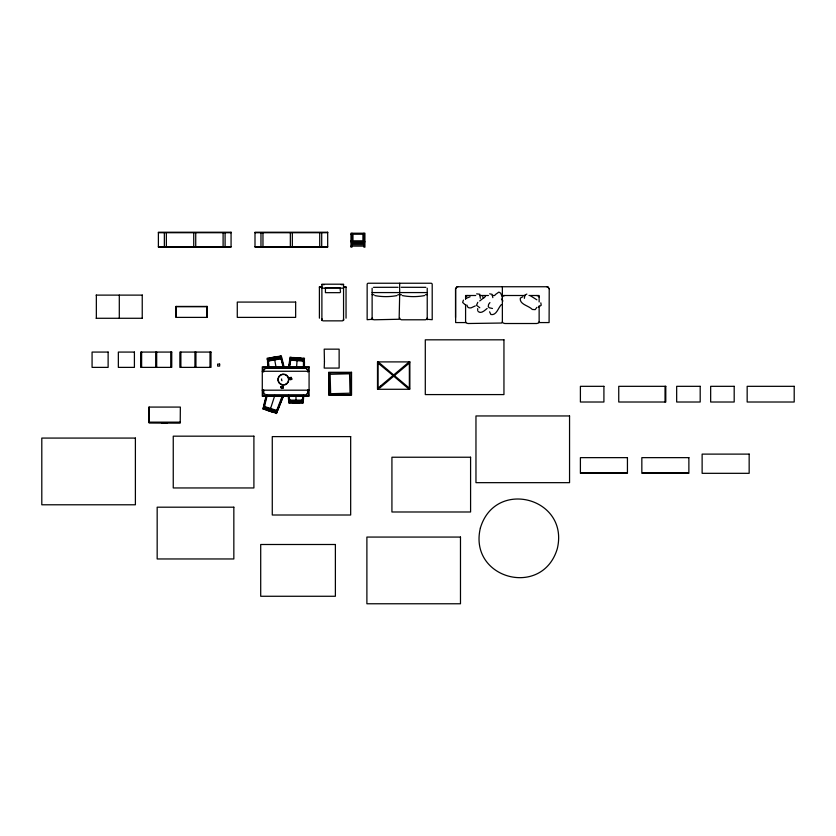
<?xml version="1.0" encoding="UTF-8"?>
<svg xmlns="http://www.w3.org/2000/svg" width="836" height="836" viewBox="0 0 836 836"><rect width="100%" height="100%" fill="white"/><g stroke="black" fill="none" stroke-linecap="round" stroke-linejoin="round"><path stroke-width="1.25" d="M303.447 367.694L303.468 361.685M303.949 367.725L303.97 361.716M304.419 366.973L304.471 361.758L303.228 361.664L303.478 358.142L304.482 358.216L304.22 361.737M304.011 367.359L304.105 359.835M294.439 359.24L295.432 359.271L294.439 359.24L294.523 357.944L295.505 358.226L294.523 357.944M293.258 402.638L294.262 402.43L293.258 402.638L293.269 401.343L294.262 401.374L294.251 402.67M293.269 401.343L294.262 401.374M492.832 297.658L492.09 294.314L489.666 293.844M303.04 400.35L303.343 395.292M303.708 395.658L303.458 399.566L302.214 399.566L302.214 403.098L303.207 403.098L303.207 399.566M302.465 399.566L302.705 395.971M302.956 399.566L303.207 395.971M289.82 360.682L290.082 357.16L291.074 357.233L290.813 360.755L289.57 360.661L288.681 367.129M289.193 366.272L290.719 358.686M295.432 359.271L295.516 357.975M296.592 367.035L297.125 359.72M298.87 359.522L298.974 358.236L299.967 358.341L299.863 359.637L298.87 359.522L299.863 359.637M298.974 358.236L299.967 358.341M477.68 308.599L477.711 310.574M321.891 319.3L322.017 320.522M289.204 366.189L290.217 358.654M321.891 318.84L322.017 320.052M289.047 367.84L290.071 360.692M289.538 367.871L290.562 360.734M480.334 298.306L479.78 294.241L476.625 293.875M264.124 405.784L266.747 395.282M264.594 405.93L267.217 395.438M266.235 395.512L263.643 405.627L264.834 406.014L263.737 409.368L262.797 409.065L263.883 405.7M263.539 407.581L266.35 396.692M271.439 411.427L272.4 411.699L271.439 411.427L271.825 410.194L272.724 410.706L271.825 410.194M536.89 307.366L535.186 309.644L532.302 309.466C528.801 305.61 519.302 304.534 520.295 298.118L522.918 296.717M267.206 410.016L267.614 408.783L268.544 409.128L268.137 410.351L267.206 410.016L268.137 410.351M270.289 409.358L274.825 395.397M272.4 411.699L272.787 410.466M282.902 387.298L281.836 388.071L281.889 386.681M282.965 387.935L282.422 386.274L281.209 386.66L281.209 387.935L282.965 387.935L281.345 387.841M276.789 411.887L283.32 395.846M277.615 410.162L276.528 413.527L275.577 413.214L276.664 409.859L277.855 410.246L283.634 395.679M282.14 396.243L276.904 409.933M289.956 377.956L289.758 378.551L290.437 377.517M291.43 378.551L290.573 379.178M291.513 379.095L291.513 378.008M267.614 408.783L268.544 409.128M276.747 412.033L282.767 396.713L277.374 410.089M399.671 294.92L399.138 319.258L373.943 319.791L372.657 319.258L372.125 317.973M399.671 317.973L400.204 319.258L401.499 319.791L425.399 319.791L426.694 319.258L427.227 317.973M343.429 320.052L343.554 318.84M343.429 320.522L343.554 319.3M465.589 297.125L466.31 295.986L468.024 295.505M465.589 321.891L466.31 323.03L468.024 323.511L501.652 323.03L502.363 321.891L502.363 297.125L503.084 295.986L504.798 295.505M539.136 321.891L538.426 323.03L536.712 323.511L504.798 323.511L503.084 323.03L502.363 321.891M501.412 304.544C498.162 307.732 496.574 315.684 490.878 314.524L489.593 311.807M477.795 302.308L476.52 305.286L479.791 307.752M489.938 302.601L488.6 304.398L488.245 306.624L489.227 307.742L492.467 308.494M393.892 375.249L393.411 375.824L379.042 363.932L379.68 363.169L381.477 364.674L408.313 387.267L407.675 388.029L393.463 375.939L393.944 375.364M408.971 389.106L409.609 388.343L409.117 387.935M463.426 300.093L462.632 302.454L465.182 304.732M426.684 319.258L432.202 319.707L432.202 284.397A1.16 1.16 0 0 0 431.042 283.237L368.31 283.237A1.16 1.16 0 0 0 367.15 284.397L367.15 319.707L372.657 319.258M495.215 294.69L498.862 292.088L500.659 293.133L501.527 295.202M456.801 287.02L455.641 288.786L455.641 322.571L465.589 322.571L465.589 304.534M378.666 387.57L377.747 388.343L378.394 389.106M408.48 362.49L408.971 362.082L409.609 362.845L409.117 363.252M485.434 296.508L479.707 300.95M487.148 308.421C484.775 310.323 481.212 314.169 478.098 311.546M291.43 379.032L290.144 379.001M475.297 305.913L471.002 307.888L468.965 307.847L467.648 306.99L466.906 305.046M470.104 296.79L465.568 298.567M538.332 307.146L541.205 305.297L540.829 302.862M457.961 286.748L456.675 287.02L455.515 288.786L455.515 317.492M271.836 359.208L271.595 357.933L272.567 357.724L272.808 358.989L271.784 358.957L272.755 358.748L272.567 357.724M272.62 357.965L271.595 357.933M396.995 295.589C389.733 296.968 382.073 296.968 374.81 295.589M424.542 295.589C417.279 296.968 409.619 296.968 402.356 295.589M273.811 357.724L274.793 357.547M267.269 359.24L268.251 359.062A77.915 77.382 -10.1 0 1 280.509 356.92L281.481 356.7M267.604 359.679L267.917 362.333M273.947 358.508L274.929 358.33M283.707 367.088L280.833 357.327L283.717 367.15M281.669 357.735L268.44 360.097A77.915 77.382 -10.1 0 1 280.697 357.954M268.513 360.515L280.76 358.33M268.596 361.006L280.854 358.822M373.462 287.333L398.114 287.291M372.125 292.569L427.227 292.569M401.499 294.732L397.852 294.732M427.227 294.596L425.399 294.732M275.985 357.108L276.967 356.972L277.186 358.247L276.204 358.393L276.016 357.359L276.967 356.972M326.301 287.992L339.144 287.992M308.338 246.954L311.473 246.986M308.38 247.331L309.101 246.881M297.71 401.374C300.281 401.719 296.404 400.862 297.72 402.67L298.713 402.638L298.713 401.343M401.228 287.291L425.89 287.333M526.868 294.084L524.904 295.045L524.36 298.358M158.391 232.721L231.07 232.721M255.001 232.721L327.681 232.721M350.974 234.226L351.966 234.226M350.974 240.904L351.966 240.904M350.974 241.813L364.914 241.813M352.97 242.262L362.928 242.262M351.966 243.443L363.921 243.443M351.966 244.729L363.921 244.729M351.966 246.108L363.921 246.108M350.974 246.16L351.966 246.16M158.391 246.662L231.07 246.662M255.001 246.662L327.681 246.662M321.891 284.648L324.378 284.648M341.057 284.648L343.554 284.648M321.891 286.696L319.404 286.696L319.404 318.182M343.554 286.696L346.041 286.696L346.041 318.182M457.835 286.748L546.901 286.748M319.404 287.333L321.891 287.333M343.554 287.333L346.041 287.333M321.891 288.159L325.026 288.159M340.419 288.159L343.554 288.159M96.14 295.118L142.444 295.118M475.736 295.505L465.589 295.505L465.589 299.372M479.54 295.505L488.423 295.505M492.226 295.505L494.828 295.505M525.217 295.505L502.363 295.505L502.363 286.602M529 295.505L539.136 295.505L539.136 301.953M176.354 306.676L206.722 306.676M96.14 318.276L142.444 318.276M322.863 320.857L342.572 320.857M262.18 371.268L309.174 371.268M291.085 379.513L290.029 379.095M281.889 387.925L282.746 387.298L282.296 386.681M262.18 390.182L309.174 390.182M289.768 400.13L302.214 400.13M289.768 400.632L302.214 400.632M295.505 401.656L296.498 401.656M288.765 402.106L289.768 402.106A77.915 77.382 0 0 0 302.214 402.074L303.207 402.106M295.505 402.461L296.498 402.461M149.101 422.149L180.221 422.149M180.346 422.765L148.975 422.765L148.975 407.08L180.346 407.08L180.221 422.765L149.101 422.64L149.101 407.08M162.027 423.089L167.294 423.089M581.145 472.831L603.425 472.831M604.418 472.831L626.697 472.831M642.581 472.831L664.86 472.831M665.853 472.831L688.132 472.831M373.943 294.732L372.125 294.596M296.717 358.289L297.71 358.362M290.008 358.142L291.001 358.216M303.416 359.125L304.409 359.198M296.665 359.083L297.658 359.156M289.925 359.187L303.332 360.17M290.886 359.689L303.301 360.598M290.855 360.18L303.269 361.1M546.775 286.748L548.061 287.02L549.221 288.786L549.095 322.571L539.136 322.571L539.136 305.819M536.712 295.505L538.426 295.986L539.136 297.125M264.657 406.557L276.497 410.403M264.5 407.027L276.34 410.873M277.155 411.584L264.364 407.435A77.915 77.382 18 0 0 276.214 411.239M269.641 409.776L270.592 410.079M263.1 408.125L264.04 408.428M276.831 412.587L275.88 412.273A77.915 77.382 18 0 1 264.061 408.396M269.401 410.539L270.341 410.842M482.351 296.78L484.065 297.773M536.879 299.821L530.745 295.954M291.106 377.517L291.649 379.189L289.893 379.189M291.304 378.165L290.573 377.924L290.238 378.938M282.913 386.702L281.805 386.431L281.439 387.779M378.875 362.49L378.394 362.082L377.747 362.845L378.666 363.618M547.935 287.02L549.095 288.786M501.454 299.006L502.938 301.012M393.463 375.249L393.944 375.824M393.411 375.364L393.892 375.939M501.652 295.986L502.363 297.125M281.074 387.298L281.272 387.894M281.68 359.25L283.728 367.412M281.199 359.344L283.237 367.506M284.344 368.039L282.171 359.166L280.948 359.386L280.332 355.906L281.314 355.728L281.931 359.208M274.563 359.01L276.068 367.432M267.719 361.737L267.102 358.268L268.074 358.09L268.701 361.57L267.468 361.789L268.063 366.973M277.186 358.247L276.204 358.393M268.45 361.612L269.098 367.589M267.959 361.695L268.607 367.673M289.266 395.971L289.517 399.566M288.765 395.971L289.016 399.566M288.274 395.658L288.524 399.566L289.768 399.566L289.768 403.098L288.765 403.098L288.765 399.566M288.639 395.292L288.869 398.95M298.713 402.638L297.72 402.67M665.038 386.326L665.038 402.011M427.227 288.221L427.227 319.707M409.358 361.904L409.358 389.283M399.671 283.237L399.671 288.221M399.671 289.026L399.671 294.596M377.997 361.904L377.997 389.283M372.125 288.221L372.125 319.707M363.921 233.223L363.921 247.163L364.914 247.163L364.914 233.223L350.974 233.223L350.974 247.163L351.966 247.163L351.966 233.223M343.554 320.501L343.554 284.198L321.891 284.198L321.891 320.501M321.703 232.721L321.703 246.662M319.718 232.721L319.718 246.662M308.087 371.821L308.578 367.391L262.776 367.391L263.277 371.821M308.087 390.119L308.578 395.762L262.776 395.762L263.277 390.119M307.585 371.821L307.585 369.376L306.593 369.376L306.593 368.383L264.772 368.383L264.772 369.376L263.779 369.376L263.779 371.821M307.585 390.119L307.585 393.777L306.593 393.777L306.593 394.77L264.772 394.77L264.772 393.777L263.779 393.777L263.779 390.119M295.986 396.17L295.986 401.061M292.339 232.721L292.339 246.662M290.343 232.721L290.343 246.662M262.964 232.721L262.964 246.662M260.968 232.721L260.968 246.662M225.093 232.721L225.093 246.662M223.107 232.721L223.107 246.662M210.003 352.071L210.003 367.38M206.722 306.436L206.722 317.387M195.938 352.071L195.938 367.38M195.728 232.721L195.728 246.662M194.934 352.071L194.934 367.38M193.733 232.721L193.733 246.662M180.879 352.071L180.879 367.38M176.354 306.436L176.354 317.387M170.743 352.071L170.743 367.38M167.294 422.64L167.294 423.309L162.027 423.309L162.027 422.64M166.354 232.721L166.354 246.662M164.358 232.721L164.358 246.662M156.687 352.071L156.687 367.38M155.684 352.071L155.684 367.38M142.235 295.118L142.235 318.276M141.629 352.071L141.629 367.38M119.297 295.118L119.297 318.276M96.349 295.118L96.349 318.276M281.972 380.767A1.829 1.829 0 0 1 281.648 378.959M302.214 402.565A77.915 77.382 0 0 1 289.768 402.565M302.214 402.795A77.915 77.382 0 0 1 289.768 402.795M302.214 401.395A77.915 77.382 0 0 1 289.768 401.395M302.214 400.904A77.915 77.382 0 0 1 289.768 400.904M302.214 402.304A77.915 77.382 0 0 1 289.768 402.304M302.214 401.51A77.915 77.382 0 0 1 289.768 401.51M291.032 357.766A77.915 77.382 4.2 0 1 303.447 358.675M291.053 357.526A77.915 77.382 4.2 0 1 303.458 358.445M290.907 359.417A77.915 77.382 4.2 0 1 303.322 360.326A77.915 77.382 4.2 0 0 290.918 359.302M290.991 358.257A77.915 77.382 4.2 0 1 303.405 359.166M291.012 358.027A77.915 77.382 4.2 0 1 303.426 358.937M290.959 358.811A77.915 77.382 4.2 0 1 303.363 359.72M297.167 359.135A77.915 77.382 4.2 0 1 303.363 359.835M268.168 358.613A77.915 77.382 -10.1 0 1 280.426 356.429M268.126 358.383A77.915 77.382 -10.1 0 1 280.384 356.209M268.356 359.647A77.915 77.382 -10.1 0 1 280.603 357.463M268.46 360.253A77.915 77.382 -10.1 0 1 280.718 358.069M268.22 358.874A77.915 77.382 -10.1 0 1 280.468 356.69M275.744 412.712A77.915 77.382 18 0 1 263.904 408.867M275.671 412.932A77.915 77.382 18 0 1 263.831 409.086M276.099 411.605A77.915 77.382 18 0 1 264.26 407.759A77.915 77.382 18 0 0 276.068 411.709M276.256 411.134A77.915 77.382 18 0 1 264.416 407.289M275.817 412.461A77.915 77.382 18 0 1 263.988 408.616M324.441 361.769L324.201 368.08L339.134 368.08L339.134 349.155L324.201 349.155L324.441 361.769M296.738 358.038L296.644 359.334L297.637 359.407L297.731 358.111L296.738 358.038M480.366 528.028C468.212 578.846 542.428 598.733 557.309 548.646C569.462 497.828 495.246 477.941 480.366 528.028M269.725 409.535L269.317 410.769L270.268 411.082L270.665 409.849L269.725 409.535M281.032 386.535L281.69 388.541L283.143 388.071L283.143 386.535L281.032 386.535M289.716 377.788L290.374 379.784L291.827 379.314L291.179 377.308L289.716 377.788M281.732 386.943L282.453 387.664L281.732 386.943M290.416 378.185L291.137 378.907L290.416 378.185M325.434 287.688L325.434 292.663L340.012 292.663L340.513 292.067L340.012 287.688L325.434 287.688M380.829 385.762L379.042 387.267L379.68 388.029L408.313 363.932L407.675 363.169L380.829 385.762M274.751 357.306L273.769 357.474L273.999 358.748L274.971 358.581L274.751 357.306M231.07 232.23L158.391 232.23L158.391 247.163L231.07 247.163L231.07 232.23M327.681 232.23L255.001 232.23L255.001 247.163L327.681 247.163L327.681 232.23M362.928 234.226L352.97 234.226L352.97 240.82L362.928 240.82L362.928 234.226M295.651 302.078L237.278 302.078L237.278 317.387L295.651 317.387L295.651 302.078M207.213 306.436L175.853 306.436L175.853 317.387L207.213 317.387L207.213 306.436M503.951 339.824L425.294 339.824L425.294 394.582L503.951 394.582L503.951 339.824M108.126 352.071L92.075 352.071L92.075 367.38L108.126 367.38L108.126 352.071M134.408 352.071L118.346 352.071L118.346 367.38L134.408 367.38L134.408 352.071M171.746 352.071L140.626 352.071L140.626 367.38L171.746 367.38L171.746 352.071M210.996 352.071L179.876 352.071L179.876 367.38L210.996 367.38L210.996 352.071M409.859 361.904L377.496 361.904L377.496 389.283L409.859 389.283L409.859 361.904M219.638 364.099L217.642 364.099L217.642 366.095L219.638 366.095L219.638 364.099M309.08 366.889L262.285 366.889L262.285 396.264L309.08 396.264L309.08 366.889M351.538 372.292L328.642 372.292L328.642 395.198L351.538 395.198L351.538 372.292M330.638 372.793L329.144 372.793L329.144 394.696L351.047 394.696L351.047 372.793L330.638 372.793M349.552 373.786L330.136 374.288L330.638 393.704L350.054 393.202L349.552 373.786M603.916 386.326L580.403 386.326L580.403 402.011L603.916 402.011L603.916 386.326M665.79 386.326L618.745 386.326L618.745 402.011L665.79 402.011L665.79 386.326M700.192 386.326L676.669 386.326L676.669 402.011L700.192 402.011L700.192 386.326M734.186 386.326L710.663 386.326L710.663 402.011L734.186 402.011L734.186 386.326M794.2 386.326L747.165 386.326L747.165 402.011L794.2 402.011L794.2 386.326M302.214 401.061L289.768 401.061A77.915 77.382 0 0 0 302.214 401.019M296.498 401.405L295.505 401.405L295.505 402.701L296.498 402.701L296.498 401.405M569.556 415.952L475.966 415.952L475.966 482.665L569.556 482.665L569.556 415.952M253.904 436.173L173.251 436.173L173.251 487.952L253.904 487.952L253.904 436.173M350.671 436.611L272.275 436.611L272.275 515.007L350.671 515.007L350.671 436.611M135.39 438.074L41.8 438.074L41.8 504.787L135.39 504.787L135.39 438.074M749.16 454.115L702.125 454.115L702.125 473.322L749.16 473.322L749.16 454.115M470.584 457.229L391.927 457.229L391.927 511.987L470.584 511.987L470.584 457.229M627.439 457.647L580.403 457.647L580.403 473.322L627.439 473.322L627.439 457.647M688.874 457.647L641.839 457.647L641.839 473.322L688.874 473.322L688.874 457.647M233.84 507.191L157.168 507.191L157.168 558.96L233.84 558.96L233.84 507.191M460.479 537.067L366.889 537.067L366.889 603.77L460.479 603.77L460.479 537.067M335.382 544.497L260.707 544.497L260.707 596.267L335.382 596.267L335.382 544.497M280.635 384.33A5.476 5.476 0 0 0 288.848 379.586A5.476 5.476 0 0 0 280.635 374.841A5.476 5.476 0 0 0 280.635 384.33M280.771 384.1A5.215 5.215 0 0 0 288.587 379.586A5.215 5.215 0 0 0 280.771 375.071A5.215 5.215 0 0 0 280.771 384.1"/></g></svg>
